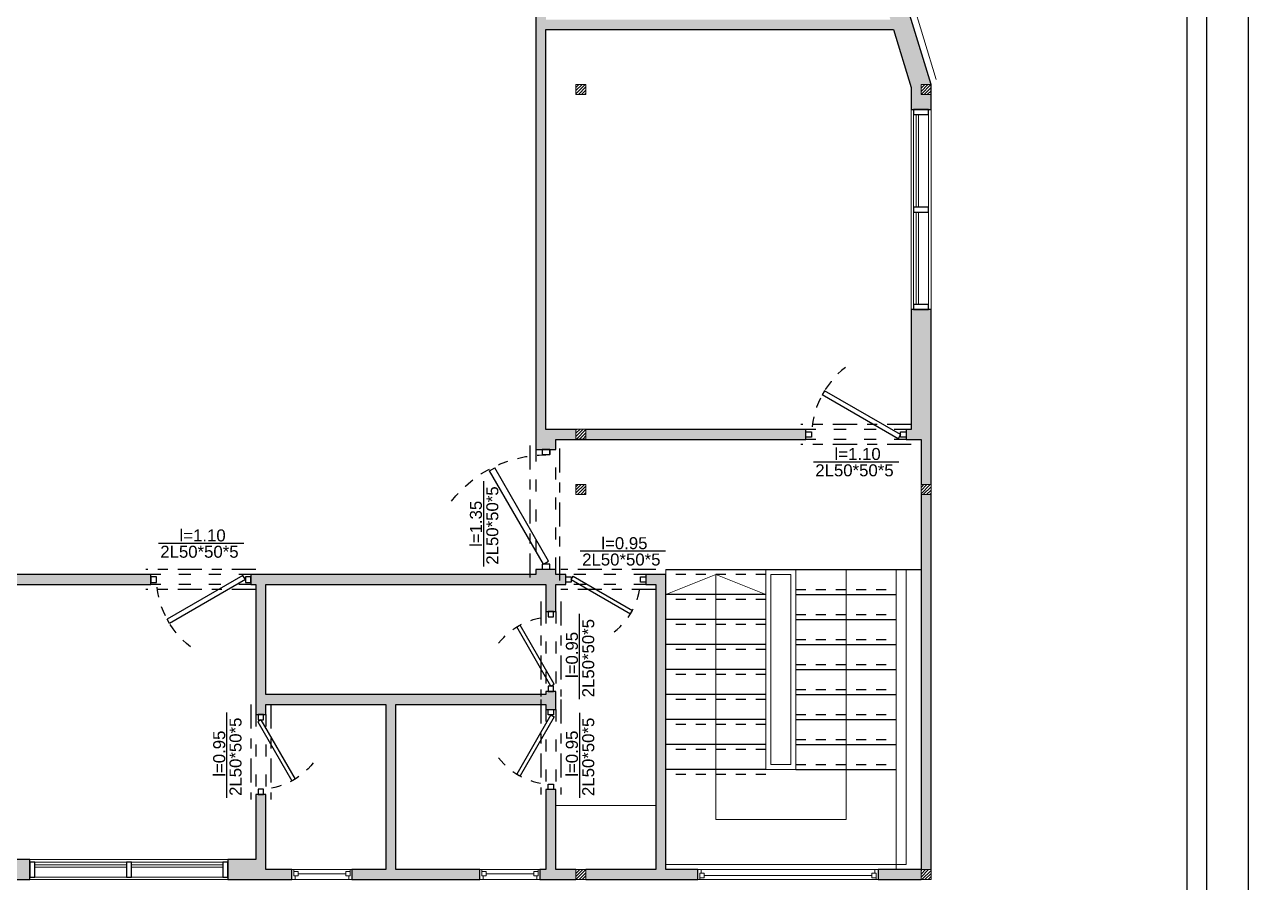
# Model space of a CAD drawing. Header units: millimetres. Extents: x 577 to 2337, y 236 to 943.
# Drawn here: x 2238.01 to 2250.25, y 496.45 to 505.02 of the extents above; entities that cross this region are included whole.
import ezdxf

# ---------------------------------------------------------------- set-up
doc = ezdxf.new("R2010")
doc.units = ezdxf.units.MM
doc.header["$LTSCALE"] = 0.01
for name, pattern in [('ACAD_ISO03W100', [30, 12, -18]), ('ACAD_ISO10W100', [18, 12, -3, 0, -3]), ('Overhead', [0.003969, 0.002381, -0.001587])]:
    doc.linetypes.add(name, pattern=pattern)
for name, color, linetype in [('00-Arm', 7, 'Continuous'), ('01-Plan', 1, 'Continuous'), ('04-Door', 4, 'Continuous'), ('08-Hatch', 5, 'Continuous'), ('12-Nal dargah', 3, 'Continuous')]:
    doc.layers.add(name, color=color, linetype=linetype)
for name, color, linetype, lineweight in [('A-AREA', 4, 'Continuous', 9), ('A-FLOR', 192, 'Continuous', 9), ('A-GLAZ', 5, 'Continuous', 9), ('A-GLAZ-CURT', 131, 'Continuous', 9), ('A-GLAZ-CWMG', 4, 'Continuous', 9), ('A-WALL', 1, 'Continuous', 9), ('S-COLS', 255, 'Continuous', 9), ('S-STRS', 31, 'Continuous', 9), ('S-STRS-ANNO', 31, 'Continuous', 9)]:
    doc.layers.add(name, color=color, linetype=linetype, lineweight=lineweight)
doc.styles.add('text', font='BBadr.ttf', dxfattribs={"height": 0.2})

# ---------------------------------------------------------------- blocks, each defined once
blk = doc.blocks.new('M_Concrete-Square-Column - 300 x 300mm-365404-Level 2')
h = blk.add_hatch()
h.set_pattern_fill('ANSI31', color=5, scale=0.007)
h.paths.add_polyline_path([(0.05, 0.05), (-0.05, 0.05), (-0.05, -0.05), (0.05, -0.05)])
at = {"layer": 'S-COLS', "color": 7}
for p, q in [((0.05, 0.05), (-0.05, 0.05)), ((-0.05, 0.05), (-0.05, -0.05)), ((0.05, -0.05), (0.05, 0.05)), ((-0.05, -0.05), (0.05, -0.05))]:
    blk.add_line(p, q, dxfattribs=at)
blk = doc.blocks.new('System Panel - Glazed-371209-Level 2')
at = {"layer": 'A-GLAZ-CURT', "lineweight": 18}
for p, q in [((0.4575, -0.0245), (-0.4575, -0.0245)), ((-0.4575, -0.0245), (-0.4575, -0.0495)), ((-0.4575, -0.0495), (0.4575, -0.0495)), ((0.4575, -0.0495), (0.4575, -0.0245))]:
    blk.add_line(p, q, dxfattribs=at)
blk = doc.blocks.new('Rectangular Mullion - 50 x 150mm-371207-Level 2')
at = {"layer": 'A-GLAZ-CWMG'}
for p, q in [((-9.263, -9.51), (-8.348, -9.51)), ((-9.263, -9.66), (-8.348, -9.66))]:
    blk.add_line(p, q, dxfattribs=at)
blk = doc.blocks.new('Rectangular Mullion - 50 x 150mm-371210-Level 2')
at = {"layer": 'A-GLAZ-CWMG', "lineweight": 25}
for p, q in [((-0.05, 0.075), (0, 0.075)), ((-0.05, -0.075), (-0.05, 0.075)), ((0, 0.075), (0, -0.075)), ((0, -0.075), (-0.05, -0.075))]:
    blk.add_line(p, q, dxfattribs=at)
blk = doc.blocks.new('Rectangular Mullion - 50 x 150mm-371211-Level 2')
at = {"layer": 'A-GLAZ-CWMG', "lineweight": 25}
for p, q in [((0, 0.075), (-0.05, 0.075)), ((-0.05, 0.075), (-0.05, -0.075)), ((0, -0.075), (0, 0.075)), ((-0.05, -0.075), (0, -0.075))]:
    blk.add_line(p, q, dxfattribs=at)
blk = doc.blocks.new('Rectangular Mullion - 50 x 150mm-371208-Level 2')
at = {"layer": 'A-GLAZ-CWMG', "lineweight": 25}
for p, q in [((-0.025, 0.075), (0.025, 0.075)), ((-0.025, -0.075), (-0.025, 0.075)), ((0.025, 0.075), (0.025, -0.075)), ((0.025, -0.075), (-0.025, -0.075))]:
    blk.add_line(p, q, dxfattribs=at)
blk = doc.blocks.new('System Panel - Glazed-371328-Level 2')
at = {"layer": 'A-GLAZ-CURT', "lineweight": 18}
for p, q in [((0.4625, -0.0245), (-0.4625, -0.0245)), ((-0.4625, -0.0245), (-0.4625, -0.0495)), ((-0.4625, -0.0495), (0.4625, -0.0495)), ((0.4625, -0.0495), (0.4625, -0.0245))]:
    blk.add_line(p, q, dxfattribs=at)
blk = doc.blocks.new('Rectangular Mullion - 50 x 150mm-371327-Level 2')
at = {"layer": 'A-GLAZ-CWMG'}
for p, q in [((-1.443, -2.96), (-1.443, -2.035)), ((-1.293, -2.96), (-1.293, -2.035))]:
    blk.add_line(p, q, dxfattribs=at)
blk = doc.blocks.new('M_Fixed - 60-386374-Level 2')
at = {"layer": 'A-GLAZ', "lineweight": 18}
for p, q in [((-0.3, 0.063), (-0.281, 0.063)), ((-0.281, 0.063), (-0.281, 0)), ((-0.281, 0.044), (-0.237, 0.044)), ((-0.237, 0.044), (-0.237, 0)), ((-0.237, 0.022), (0.237, 0.022)), ((0.237, 0.044), (0.237, 0)), ((0.281, 0.044), (0.237, 0.044)), ((0.281, 0.063), (0.281, 0)), ((0.299, 0.063), (0.281, 0.063)), ((-0.3, -0.037), (-0.268, -0.037)), ((-0.281, 0), (-0.237, 0)), ((-0.268, 0), (-0.268, -0.037)), ((0.237, 0), (0.281, 0)), ((0.268, 0), (0.268, -0.037)), ((0.3, -0.037), (0.268, -0.037))]:
    blk.add_line(p, q, dxfattribs=at)
blk = doc.blocks.new('M_Fixed - 180-386582-Level 2')
at = {"layer": 'A-GLAZ', "lineweight": 18}
for p, q in [((-0.9, 0.063), (-0.881, 0.063)), ((-0.881, 0.063), (-0.881, 0)), ((-0.881, 0.044), (-0.837, 0.044)), ((-0.837, 0.044), (-0.837, 0)), ((-0.837, 0.022), (0.837, 0.022)), ((0.837, 0.044), (0.837, 0)), ((0.881, 0.044), (0.837, 0.044)), ((0.881, 0.063), (0.881, 0)), ((0.899, 0.063), (0.881, 0.063)), ((-0.9, -0.037), (-0.868, -0.037)), ((-0.881, 0), (-0.837, 0)), ((-0.868, 0), (-0.868, -0.037)), ((0.837, 0), (0.881, 0)), ((0.868, 0), (0.868, -0.037)), ((0.9, -0.037), (0.868, -0.037))]:
    blk.add_line(p, q, dxfattribs=at)
blk = doc.blocks.new('door3')
at = {"layer": '04-Door'}
for p, q in [((842.665, 703.823), (842.635, 703.771)), ((843.597, 703.285), (842.665, 703.823)), ((843.567, 703.233), (842.635, 703.771)), ((842.451, 703.221), (842.451, 703.298)), ((842.451, 703.298), (842.506, 703.298)), ((842.506, 703.221), (842.451, 703.221)), ((842.457, 703.221), (842.501, 703.221)), ((842.506, 703.221), (842.506, 703.298)), ((843.597, 703.285), (843.567, 703.233)), ((843.597, 703.221), (843.597, 703.298)), ((843.597, 703.298), (843.651, 703.298)), ((843.651, 703.221), (843.597, 703.221)), ((843.651, 703.221), (843.651, 703.298))]:
    blk.add_line(p, q, dxfattribs=at)
at = {"layer": '04-Door', "linetype": 'ACAD_ISO03W100', "ltscale": 0.5}
blk.add_arc((843.701, 703.259), 1.196, 127.85, 180, dxfattribs=at)
blk = doc.blocks.new('F3')
at = {"layer": '04-Door'}
for p, q in [((847.557, 618.937), (847.539, 618.906)), ((848.094, 618.586), (847.539, 618.906)), ((848.112, 618.616), (847.557, 618.937)), ((847.412, 618.591), (847.412, 618.641)), ((847.412, 618.641), (847.462, 618.641)), ((847.462, 618.641), (847.462, 618.591)), ((848.112, 618.616), (848.094, 618.586)), ((848.112, 618.591), (848.112, 618.641)), ((848.112, 618.641), (848.162, 618.641)), ((848.162, 618.641), (848.162, 618.591)), ((847.462, 618.591), (847.412, 618.591)), ((848.162, 618.591), (848.112, 618.591))]:
    blk.add_line(p, q, dxfattribs=at)
at = {"layer": '04-Door', "linetype": 'ACAD_ISO03W100', "ltscale": 0.5}
blk.add_arc((848.103, 618.601), 0.641, 127.85, 180, dxfattribs=at)
blk = doc.blocks.new('F2')
at = {"layer": '04-Door'}
for p, q in [((850.541, 619.701), (850.519, 619.663)), ((851.202, 619.269), (850.519, 619.663)), ((851.224, 619.307), (850.541, 619.701)), ((850.374, 619.282), (850.374, 619.332)), ((850.374, 619.332), (850.424, 619.332)), ((850.424, 619.332), (850.424, 619.282)), ((851.224, 619.282), (851.224, 619.332)), ((851.224, 619.332), (851.274, 619.332)), ((851.274, 619.332), (851.274, 619.282)), ((850.424, 619.282), (850.374, 619.282)), ((851.224, 619.307), (851.202, 619.269)), ((851.274, 619.282), (851.224, 619.282))]:
    blk.add_line(p, q, dxfattribs=at)
at = {"layer": '04-Door', "linetype": 'ACAD_ISO03W100', "ltscale": 0.5}
blk.add_arc((851.213, 619.288), 0.789, 127.85, 180, dxfattribs=at)

msp = doc.modelspace()

# ---------------------------------------------------------------- hatches: boundary and pattern name
at = {"layer": '08-Hatch'}
h = msp.add_hatch(color=256, dxfattribs=at)
h.dxf.hatch_style = 1
h.paths.add_polyline_path([(2238.957, 509.754), (2237.779, 509.677), (2237.779, 509.674), (2237.829, 509.674), (2237.829, 509.574), (2237.729, 509.574), (2237.729, 508.224), (2237.929, 508.224), (2237.929, 509.486), (2238.97, 509.554)])
h.paths.add_polyline_path([(2243.329, 510.039), (2241.951, 509.949), (2241.964, 509.75), (2243.129, 509.826), (2243.129, 506.124), (2243.229, 506.124), (2243.229, 508.879), (2243.484, 508.879), (2243.484, 509.079), (2243.329, 509.079)])
h.paths.add_polyline_path([(2237.929, 505.724), (2237.729, 505.724), (2237.729, 504.824), (2236.479, 504.824), (2236.479, 504.624), (2237.279, 504.624), (2237.279, 501.624), (2236.479, 501.624), (2236.479, 501.524), (2237.379, 501.524), (2237.379, 504.624), (2237.929, 504.624)])
h.paths.add_polyline_path([(2240.279, 499.524), (2240.279, 499.424), (2240.329, 499.424), (2240.329, 498.124), (2240.429, 498.124), (2240.429, 498.224), (2241.629, 498.224), (2241.629, 496.574), (2241.289, 496.574), (2241.289, 496.474), (2242.569, 496.474), (2242.569, 496.574), (2241.729, 496.574), (2241.729, 498.224), (2243.229, 498.224), (2243.229, 498.174), (2243.329, 498.174), (2243.329, 498.355), (2243.229, 498.355), (2243.229, 498.324), (2240.429, 498.324), (2240.429, 499.424), (2243.229, 499.424), (2243.229, 499.155), (2243.329, 499.155), (2243.329, 499.424), (2243.429, 499.424), (2243.429, 499.524), (2243.329, 499.524), (2243.329, 499.574), (2243.129, 499.574), (2243.129, 499.524)])
h.paths.add_polyline_path([(2240.689, 496.574), (2240.429, 496.574), (2240.429, 497.324), (2240.329, 497.324), (2240.329, 496.674), (2240.049, 496.674), (2240.049, 496.474), (2240.689, 496.474)])
h.paths.add_polyline_path([(2237.234, 489.682), (2239.497, 489.682), (2239.497, 490.26), (2237.234, 490.26)], flags=9)
h.paths.add_polyline_path([(2235.31, 488.166), (2235.31, 489.242), (2235.099, 489.242), (2235.099, 488.166)], flags=9)
h.paths.add_polyline_path([(2234.733, 488.172), (2234.733, 489.9), (2234.412, 489.9), (2234.412, 488.172)], flags=9)
h.paths.add_polyline_path([(2235.122, 488.204), (2235.122, 489.696), (2234.912, 489.696), (2234.912, 488.204)], flags=9)
h.paths.add_polyline_path([(2236.908, 487.736), (2238.538, 487.736), (2238.538, 488.14), (2236.908, 488.14)], flags=9)
h.paths.add_polyline_path([(2239.185, 487.642), (2240.444, 487.642), (2240.444, 488.219), (2239.185, 488.219)], flags=9)
h.paths.add_polyline_path([(2237.882, 488.664), (2239.682, 488.664), (2239.682, 489.242), (2237.882, 489.242)], flags=9)
h.paths.add_polyline_path([(2237.046, 490.191), (2239.309, 490.191), (2239.309, 490.768), (2237.046, 490.768)], flags=9)
h.paths.add_polyline_path([(2235.431, 490.095), (2237.033, 490.095), (2237.033, 490.745), (2235.431, 490.745)], flags=9)
h.paths.add_polyline_path([(2230.868, 490.221), (2232.955, 490.221), (2232.955, 490.936), (2230.868, 490.936)], flags=9)
h.paths.add_polyline_path([(2231.207, 488.635), (2232.486, 488.635), (2232.486, 489.284), (2231.207, 489.284)], flags=9)
h.paths.add_polyline_path([(2231.083, 489.807), (2232.561, 489.807), (2232.561, 490.077), (2231.083, 490.077)], flags=9)
h.paths.add_polyline_path([(2230.705, 490.863), (2232.594, 490.863), (2232.594, 491.356), (2230.705, 491.356)], flags=9)
h.paths.add_polyline_path([(2231.359, 488.256), (2232.455, 488.256), (2232.455, 488.566), (2231.359, 488.566)], flags=9)
h.paths.add_polyline_path([(2231.379, 487.685), (2232.338, 487.685), (2232.338, 488.103), (2231.379, 488.103)], flags=9)
h.paths.add_polyline_path([(2232.545, 490.773), (2233.892, 490.773), (2233.892, 491.422), (2232.545, 491.422)], flags=9)
h.paths.add_polyline_path([(2233.056, 490.238), (2233.886, 490.238), (2233.886, 490.888), (2233.056, 490.888)], flags=9)
h.paths.add_polyline_path([(2232.334, 489.591), (2233.882, 489.591), (2233.882, 490.313), (2232.334, 490.313)], flags=9)
h.paths.add_polyline_path([(2232.849, 489.132), (2233.846, 489.132), (2233.846, 489.782), (2232.849, 489.782)], flags=9)
h.paths.add_polyline_path([(2232.521, 488.57), (2233.779, 488.57), (2233.779, 489.291), (2232.521, 489.291)], flags=9)
h.paths.add_polyline_path([(2232.521, 488.075), (2233.83, 488.075), (2233.83, 488.797), (2232.521, 488.797)], flags=9)
h.paths.add_polyline_path([(2232.323, 487.555), (2233.679, 487.555), (2233.679, 488.277), (2232.323, 488.277)], flags=9)
h.paths.add_polyline_path([(2231.858, 489.114), (2232.775, 489.114), (2232.775, 489.822), (2231.858, 489.822)], flags=9)
h.paths.add_polyline_path([(2239.109, 490.162), (2240.488, 490.162), (2240.488, 490.811), (2239.109, 490.811)], flags=9)
h.paths.add_polyline_path([(2237.643, 489.212), (2239.678, 489.212), (2239.678, 489.789), (2237.643, 489.789)], flags=9)
h.paths.add_polyline_path([(2237.858, 488.249), (2239.545, 488.249), (2239.545, 488.583), (2237.858, 488.583)], flags=9)
h.paths.add_polyline_path([(2239.616, 488.134), (2240.413, 488.134), (2240.413, 488.712), (2239.616, 488.712)], flags=9)
h.paths.add_polyline_path([(2239.59, 488.659), (2240.322, 488.659), (2240.322, 489.236), (2239.59, 489.236)], flags=9)
h.paths.add_polyline_path([(2239.611, 489.187), (2240.277, 489.187), (2240.277, 489.764), (2239.611, 489.764)], flags=9)
h.paths.add_polyline_path([(2239.362, 489.698), (2240.571, 489.698), (2240.571, 490.275), (2239.362, 490.275)], flags=9)
h.paths.add_polyline_path([(2242.13, 489.765), (2244.141, 489.765), (2244.141, 490.329), (2242.13, 490.329)], flags=9)
h.paths.add_polyline_path([(2241.905, 490.326), (2244.228, 490.326), (2244.228, 491.296), (2241.905, 491.296)], flags=9)
h.paths.add_polyline_path([(2243.026, 505.195), (2243.026, 506.038), (2242.778, 506.038), (2242.778, 505.195)], flags=9)
h.paths.add_polyline_path([(2242.863, 505.388), (2242.863, 505.91), (2242.616, 505.91), (2242.616, 505.388)], flags=9)
h.paths.add_polyline_path([(2235.549, 501.727), (2236.392, 501.727), (2236.392, 501.975), (2235.549, 501.975)], flags=9)
h.paths.add_polyline_path([(2235.743, 501.89), (2236.264, 501.89), (2236.264, 502.137), (2235.743, 502.137)], flags=9)
h.paths.add_polyline_path([(2236.299, 497.438), (2236.299, 498.281), (2236.052, 498.281), (2236.052, 497.438)], flags=9)
h.paths.add_polyline_path([(2236.137, 497.63), (2236.137, 498.151), (2235.89, 498.151), (2235.89, 497.63)], flags=9)
h.paths.add_polyline_path([(2245.899, 501.077), (2246.742, 501.077), (2246.742, 501.325), (2245.899, 501.325)], flags=9)
h.paths.add_polyline_path([(2246.093, 501.24), (2246.614, 501.24), (2246.614, 501.487), (2246.093, 501.487)], flags=9)
h.paths.add_polyline_path([(2243.567, 499.549), (2244.41, 499.549), (2244.41, 499.796), (2243.567, 499.796)], flags=9)
h.paths.add_polyline_path([(2243.759, 499.712), (2244.281, 499.712), (2244.281, 499.959), (2243.759, 499.959)], flags=9)
h.paths.add_polyline_path([(2239.349, 499.627), (2240.192, 499.627), (2240.192, 499.875), (2239.349, 499.875)], flags=9)
h.paths.add_polyline_path([(2239.543, 499.79), (2240.064, 499.79), (2240.064, 500.037), (2239.543, 500.037)], flags=9)
h.paths.add_polyline_path([(2240.249, 497.288), (2240.249, 498.131), (2240.002, 498.131), (2240.002, 497.288)], flags=9)
h.paths.add_polyline_path([(2240.087, 497.48), (2240.087, 498.001), (2239.84, 498.001), (2239.84, 497.48)], flags=9)
h.paths.add_polyline_path([(2243.777, 497.287), (2243.777, 498.13), (2243.53, 498.13), (2243.53, 497.287)], flags=9)
h.paths.add_polyline_path([(2243.614, 497.479), (2243.614, 498), (2243.367, 498), (2243.367, 497.479)], flags=9)
h.paths.add_polyline_path([(2243.776, 498.274), (2243.776, 499.117), (2243.529, 499.117), (2243.529, 498.274)], flags=9)
h.paths.add_polyline_path([(2243.614, 498.466), (2243.614, 498.987), (2243.366, 498.987), (2243.366, 498.466)], flags=9)
h.paths.add_polyline_path([(2242.818, 499.6), (2242.818, 500.443), (2242.57, 500.443), (2242.57, 499.6)], flags=9)
h.paths.add_polyline_path([(2242.654, 499.777), (2242.654, 500.298), (2242.406, 500.298), (2242.406, 499.777)], flags=9)
h.paths.add_polyline_path([(2231.918, 510.365), (2232.451, 510.365), (2232.451, 511.176), (2231.918, 511.176)], flags=9)
h.paths.add_polyline_path([(2231.92, 509.188), (2232.483, 509.188), (2232.483, 509.998), (2231.92, 509.998)], flags=9)
h.paths.add_polyline_path([(2231.921, 507.098), (2232.514, 507.098), (2232.514, 507.908), (2231.921, 507.908)], flags=9)
h.paths.add_polyline_path([(2231.936, 503.944), (2232.529, 503.944), (2232.529, 504.755), (2231.936, 504.755)], flags=9)
h.paths.add_polyline_path([(2231.923, 499.938), (2232.486, 499.938), (2232.486, 500.748), (2231.923, 500.748)], flags=9)
h.paths.add_polyline_path([(2246.811, 512.291), (2247.313, 512.291), (2247.313, 513.101), (2246.811, 513.101)], flags=9)
h.paths.add_polyline_path([(2245.101, 512.291), (2245.604, 512.291), (2245.604, 513.101), (2245.101, 513.101)], flags=9)
h.paths.add_polyline_path([(2243.36, 512.289), (2243.863, 512.289), (2243.863, 513.1), (2243.36, 513.1)], flags=9)
h.paths.add_polyline_path([(2237.567, 512.289), (2238.07, 512.289), (2238.07, 513.1), (2237.567, 513.1)], flags=9)
h.paths.add_polyline_path([(2231.909, 496.15), (2232.473, 496.15), (2232.473, 496.961), (2231.909, 496.961)], flags=9)
h.paths.add_polyline_path([(2234.024, 512.289), (2234.526, 512.289), (2234.526, 513.1), (2234.024, 513.1)], flags=9)
h = msp.add_hatch(color=256, dxfattribs=at)
h.dxf.hatch_style = 1
h.paths.add_polyline_path([(2245.671, 509.079), (2245.284, 509.079), (2245.284, 508.879), (2245.523, 508.879), (2246.028, 507.209), (2246.237, 507.209)])
h.paths.add_polyline_path([(2237.234, 489.682), (2239.497, 489.682), (2239.497, 490.26), (2237.234, 490.26)], flags=9)
h.paths.add_polyline_path([(2235.31, 488.166), (2235.31, 489.242), (2235.099, 489.242), (2235.099, 488.166)], flags=9)
h.paths.add_polyline_path([(2234.733, 488.172), (2234.733, 489.9), (2234.412, 489.9), (2234.412, 488.172)], flags=9)
h.paths.add_polyline_path([(2235.122, 488.204), (2235.122, 489.696), (2234.912, 489.696), (2234.912, 488.204)], flags=9)
h.paths.add_polyline_path([(2236.908, 487.736), (2238.538, 487.736), (2238.538, 488.14), (2236.908, 488.14)], flags=9)
h.paths.add_polyline_path([(2239.185, 487.642), (2240.444, 487.642), (2240.444, 488.219), (2239.185, 488.219)], flags=9)
h.paths.add_polyline_path([(2237.882, 488.664), (2239.682, 488.664), (2239.682, 489.242), (2237.882, 489.242)], flags=9)
h.paths.add_polyline_path([(2237.046, 490.191), (2239.309, 490.191), (2239.309, 490.768), (2237.046, 490.768)], flags=9)
h.paths.add_polyline_path([(2235.431, 490.095), (2237.033, 490.095), (2237.033, 490.745), (2235.431, 490.745)], flags=9)
h.paths.add_polyline_path([(2230.868, 490.221), (2232.955, 490.221), (2232.955, 490.936), (2230.868, 490.936)], flags=9)
h.paths.add_polyline_path([(2231.207, 488.635), (2232.486, 488.635), (2232.486, 489.284), (2231.207, 489.284)], flags=9)
h.paths.add_polyline_path([(2231.083, 489.807), (2232.561, 489.807), (2232.561, 490.077), (2231.083, 490.077)], flags=9)
h.paths.add_polyline_path([(2230.705, 490.863), (2232.594, 490.863), (2232.594, 491.356), (2230.705, 491.356)], flags=9)
h.paths.add_polyline_path([(2231.359, 488.256), (2232.455, 488.256), (2232.455, 488.566), (2231.359, 488.566)], flags=9)
h.paths.add_polyline_path([(2231.379, 487.685), (2232.338, 487.685), (2232.338, 488.103), (2231.379, 488.103)], flags=9)
h.paths.add_polyline_path([(2232.545, 490.773), (2233.892, 490.773), (2233.892, 491.422), (2232.545, 491.422)], flags=9)
h.paths.add_polyline_path([(2233.056, 490.238), (2233.886, 490.238), (2233.886, 490.888), (2233.056, 490.888)], flags=9)
h.paths.add_polyline_path([(2232.334, 489.591), (2233.882, 489.591), (2233.882, 490.313), (2232.334, 490.313)], flags=9)
h.paths.add_polyline_path([(2232.849, 489.132), (2233.846, 489.132), (2233.846, 489.782), (2232.849, 489.782)], flags=9)
h.paths.add_polyline_path([(2232.521, 488.57), (2233.779, 488.57), (2233.779, 489.291), (2232.521, 489.291)], flags=9)
h.paths.add_polyline_path([(2232.521, 488.075), (2233.83, 488.075), (2233.83, 488.797), (2232.521, 488.797)], flags=9)
h.paths.add_polyline_path([(2232.323, 487.555), (2233.679, 487.555), (2233.679, 488.277), (2232.323, 488.277)], flags=9)
h.paths.add_polyline_path([(2231.858, 489.114), (2232.775, 489.114), (2232.775, 489.822), (2231.858, 489.822)], flags=9)
h.paths.add_polyline_path([(2239.109, 490.162), (2240.488, 490.162), (2240.488, 490.811), (2239.109, 490.811)], flags=9)
h.paths.add_polyline_path([(2237.643, 489.212), (2239.678, 489.212), (2239.678, 489.789), (2237.643, 489.789)], flags=9)
h.paths.add_polyline_path([(2237.858, 488.249), (2239.545, 488.249), (2239.545, 488.583), (2237.858, 488.583)], flags=9)
h.paths.add_polyline_path([(2239.616, 488.134), (2240.413, 488.134), (2240.413, 488.712), (2239.616, 488.712)], flags=9)
h.paths.add_polyline_path([(2239.59, 488.659), (2240.322, 488.659), (2240.322, 489.236), (2239.59, 489.236)], flags=9)
h.paths.add_polyline_path([(2239.611, 489.187), (2240.277, 489.187), (2240.277, 489.764), (2239.611, 489.764)], flags=9)
h.paths.add_polyline_path([(2239.362, 489.698), (2240.571, 489.698), (2240.571, 490.275), (2239.362, 490.275)], flags=9)
h.paths.add_polyline_path([(2242.13, 489.765), (2244.141, 489.765), (2244.141, 490.329), (2242.13, 490.329)], flags=9)
h.paths.add_polyline_path([(2241.905, 490.326), (2244.228, 490.326), (2244.228, 491.296), (2241.905, 491.296)], flags=9)
h.paths.add_polyline_path([(2243.026, 505.195), (2243.026, 506.038), (2242.778, 506.038), (2242.778, 505.195)], flags=9)
h.paths.add_polyline_path([(2242.863, 505.388), (2242.863, 505.91), (2242.616, 505.91), (2242.616, 505.388)], flags=9)
h.paths.add_polyline_path([(2235.549, 501.727), (2236.392, 501.727), (2236.392, 501.975), (2235.549, 501.975)], flags=9)
h.paths.add_polyline_path([(2235.743, 501.89), (2236.264, 501.89), (2236.264, 502.137), (2235.743, 502.137)], flags=9)
h.paths.add_polyline_path([(2236.299, 497.438), (2236.299, 498.281), (2236.052, 498.281), (2236.052, 497.438)], flags=9)
h.paths.add_polyline_path([(2236.137, 497.63), (2236.137, 498.151), (2235.89, 498.151), (2235.89, 497.63)], flags=9)
h.paths.add_polyline_path([(2245.899, 501.077), (2246.742, 501.077), (2246.742, 501.325), (2245.899, 501.325)], flags=9)
h.paths.add_polyline_path([(2246.093, 501.24), (2246.614, 501.24), (2246.614, 501.487), (2246.093, 501.487)], flags=9)
h.paths.add_polyline_path([(2243.567, 499.549), (2244.41, 499.549), (2244.41, 499.796), (2243.567, 499.796)], flags=9)
h.paths.add_polyline_path([(2243.759, 499.712), (2244.281, 499.712), (2244.281, 499.959), (2243.759, 499.959)], flags=9)
h.paths.add_polyline_path([(2239.349, 499.627), (2240.192, 499.627), (2240.192, 499.875), (2239.349, 499.875)], flags=9)
h.paths.add_polyline_path([(2239.543, 499.79), (2240.064, 499.79), (2240.064, 500.037), (2239.543, 500.037)], flags=9)
h.paths.add_polyline_path([(2240.249, 497.288), (2240.249, 498.131), (2240.002, 498.131), (2240.002, 497.288)], flags=9)
h.paths.add_polyline_path([(2240.087, 497.48), (2240.087, 498.001), (2239.84, 498.001), (2239.84, 497.48)], flags=9)
h.paths.add_polyline_path([(2243.777, 497.287), (2243.777, 498.13), (2243.53, 498.13), (2243.53, 497.287)], flags=9)
h.paths.add_polyline_path([(2243.614, 497.479), (2243.614, 498), (2243.367, 498), (2243.367, 497.479)], flags=9)
h.paths.add_polyline_path([(2243.776, 498.274), (2243.776, 499.117), (2243.529, 499.117), (2243.529, 498.274)], flags=9)
h.paths.add_polyline_path([(2243.614, 498.466), (2243.614, 498.987), (2243.366, 498.987), (2243.366, 498.466)], flags=9)
h.paths.add_polyline_path([(2242.818, 499.6), (2242.818, 500.443), (2242.57, 500.443), (2242.57, 499.6)], flags=9)
h.paths.add_polyline_path([(2242.654, 499.777), (2242.654, 500.298), (2242.406, 500.298), (2242.406, 499.777)], flags=9)
h.paths.add_polyline_path([(2231.936, 503.944), (2232.529, 503.944), (2232.529, 504.755), (2231.936, 504.755)], flags=9)
h.paths.add_polyline_path([(2231.923, 499.938), (2232.486, 499.938), (2232.486, 500.748), (2231.923, 500.748)], flags=9)
h.paths.add_polyline_path([(2231.909, 496.15), (2232.473, 496.15), (2232.473, 496.961), (2231.909, 496.961)], flags=9)
h = msp.add_hatch(color=256, dxfattribs=at)
h.dxf.hatch_style = 1
h.paths.add_polyline_path([(2246.237, 507.209), (2246.028, 507.209), (2246.673, 505.074), (2243.229, 505.074), (2243.229, 505.124), (2243.129, 505.124), (2243.129, 503.639), (2243.229, 503.639), (2243.229, 504.974), (2246.703, 504.974), (2246.879, 504.395), (2246.879, 504.174), (2247.079, 504.174), (2247.079, 504.324), (2246.979, 504.324), (2246.979, 504.424), (2247.079, 504.424)])
h.paths.add_polyline_path([(2247.079, 502.174), (2246.879, 502.174), (2246.879, 500.974), (2246.829, 500.974), (2246.829, 500.874), (2246.979, 500.874), (2246.979, 500.424), (2247.079, 500.424)])
h.paths.add_polyline_path([(2245.829, 500.974), (2243.629, 500.974), (2243.629, 500.874), (2245.829, 500.874)])
h.paths.add_polyline_path([(2243.529, 500.974), (2243.229, 500.974), (2243.229, 503.639), (2243.129, 503.639), (2243.129, 500.774), (2243.329, 500.774), (2243.329, 500.874), (2243.529, 500.874)])
h.paths.add_polyline_path([(2247.079, 500.324), (2246.979, 500.324), (2246.979, 498.684), (2247.079, 498.684)])
h.paths.add_polyline_path([(2236.479, 499.424), (2239.279, 499.424), (2239.279, 499.524), (2236.379, 499.524), (2236.379, 499.124), (2234.429, 499.124), (2234.429, 500.374), (2234.329, 500.374), (2234.329, 500.324), (2234.229, 500.324), (2234.229, 498.684), (2234.429, 498.684), (2234.429, 499.024), (2236.379, 499.024), (2236.379, 498.684), (2236.479, 498.684)])
h.paths.add_polyline_path([(2234.429, 503.639), (2234.229, 503.639), (2234.229, 500.424), (2234.329, 500.424), (2234.329, 500.374), (2234.429, 500.374), (2234.429, 501.524), (2235.479, 501.524), (2235.479, 501.624), (2234.429, 501.624)])
h.paths.add_polyline_path([(2235.179, 504.824), (2234.229, 504.824), (2234.229, 504.424), (2234.329, 504.424), (2234.329, 504.374), (2234.429, 504.374), (2234.429, 504.624), (2235.179, 504.624)])
h.paths.add_polyline_path([(2234.429, 504.374), (2234.329, 504.374), (2234.329, 504.324), (2234.229, 504.324), (2234.229, 503.639), (2234.429, 503.639)])
h.paths.add_polyline_path([(2237.234, 489.682), (2239.497, 489.682), (2239.497, 490.26), (2237.234, 490.26)], flags=9)
h.paths.add_polyline_path([(2235.31, 488.166), (2235.31, 489.242), (2235.099, 489.242), (2235.099, 488.166)], flags=9)
h.paths.add_polyline_path([(2234.733, 488.172), (2234.733, 489.9), (2234.412, 489.9), (2234.412, 488.172)], flags=9)
h.paths.add_polyline_path([(2235.122, 488.204), (2235.122, 489.696), (2234.912, 489.696), (2234.912, 488.204)], flags=9)
h.paths.add_polyline_path([(2236.908, 487.736), (2238.538, 487.736), (2238.538, 488.14), (2236.908, 488.14)], flags=9)
h.paths.add_polyline_path([(2239.185, 487.642), (2240.444, 487.642), (2240.444, 488.219), (2239.185, 488.219)], flags=9)
h.paths.add_polyline_path([(2237.882, 488.664), (2239.682, 488.664), (2239.682, 489.242), (2237.882, 489.242)], flags=9)
h.paths.add_polyline_path([(2237.046, 490.191), (2239.309, 490.191), (2239.309, 490.768), (2237.046, 490.768)], flags=9)
h.paths.add_polyline_path([(2235.431, 490.095), (2237.033, 490.095), (2237.033, 490.745), (2235.431, 490.745)], flags=9)
h.paths.add_polyline_path([(2230.868, 490.221), (2232.955, 490.221), (2232.955, 490.936), (2230.868, 490.936)], flags=9)
h.paths.add_polyline_path([(2231.207, 488.635), (2232.486, 488.635), (2232.486, 489.284), (2231.207, 489.284)], flags=9)
h.paths.add_polyline_path([(2231.083, 489.807), (2232.561, 489.807), (2232.561, 490.077), (2231.083, 490.077)], flags=9)
h.paths.add_polyline_path([(2230.705, 490.863), (2232.594, 490.863), (2232.594, 491.356), (2230.705, 491.356)], flags=9)
h.paths.add_polyline_path([(2231.359, 488.256), (2232.455, 488.256), (2232.455, 488.566), (2231.359, 488.566)], flags=9)
h.paths.add_polyline_path([(2231.379, 487.685), (2232.338, 487.685), (2232.338, 488.103), (2231.379, 488.103)], flags=9)
h.paths.add_polyline_path([(2232.545, 490.773), (2233.892, 490.773), (2233.892, 491.422), (2232.545, 491.422)], flags=9)
h.paths.add_polyline_path([(2233.056, 490.238), (2233.886, 490.238), (2233.886, 490.888), (2233.056, 490.888)], flags=9)
h.paths.add_polyline_path([(2232.334, 489.591), (2233.882, 489.591), (2233.882, 490.313), (2232.334, 490.313)], flags=9)
h.paths.add_polyline_path([(2232.849, 489.132), (2233.846, 489.132), (2233.846, 489.782), (2232.849, 489.782)], flags=9)
h.paths.add_polyline_path([(2232.521, 488.57), (2233.779, 488.57), (2233.779, 489.291), (2232.521, 489.291)], flags=9)
h.paths.add_polyline_path([(2232.521, 488.075), (2233.83, 488.075), (2233.83, 488.797), (2232.521, 488.797)], flags=9)
h.paths.add_polyline_path([(2232.323, 487.555), (2233.679, 487.555), (2233.679, 488.277), (2232.323, 488.277)], flags=9)
h.paths.add_polyline_path([(2231.858, 489.114), (2232.775, 489.114), (2232.775, 489.822), (2231.858, 489.822)], flags=9)
h.paths.add_polyline_path([(2239.109, 490.162), (2240.488, 490.162), (2240.488, 490.811), (2239.109, 490.811)], flags=9)
h.paths.add_polyline_path([(2237.643, 489.212), (2239.678, 489.212), (2239.678, 489.789), (2237.643, 489.789)], flags=9)
h.paths.add_polyline_path([(2237.858, 488.249), (2239.545, 488.249), (2239.545, 488.583), (2237.858, 488.583)], flags=9)
h.paths.add_polyline_path([(2239.616, 488.134), (2240.413, 488.134), (2240.413, 488.712), (2239.616, 488.712)], flags=9)
h.paths.add_polyline_path([(2239.59, 488.659), (2240.322, 488.659), (2240.322, 489.236), (2239.59, 489.236)], flags=9)
h.paths.add_polyline_path([(2239.611, 489.187), (2240.277, 489.187), (2240.277, 489.764), (2239.611, 489.764)], flags=9)
h.paths.add_polyline_path([(2239.362, 489.698), (2240.571, 489.698), (2240.571, 490.275), (2239.362, 490.275)], flags=9)
h.paths.add_polyline_path([(2242.13, 489.765), (2244.141, 489.765), (2244.141, 490.329), (2242.13, 490.329)], flags=9)
h.paths.add_polyline_path([(2241.905, 490.326), (2244.228, 490.326), (2244.228, 491.296), (2241.905, 491.296)], flags=9)
h.paths.add_polyline_path([(2236.299, 497.438), (2236.299, 498.281), (2236.052, 498.281), (2236.052, 497.438)], flags=9)
h.paths.add_polyline_path([(2236.137, 497.63), (2236.137, 498.151), (2235.89, 498.151), (2235.89, 497.63)], flags=9)
h.paths.add_polyline_path([(2240.249, 497.288), (2240.249, 498.131), (2240.002, 498.131), (2240.002, 497.288)], flags=9)
h.paths.add_polyline_path([(2240.087, 497.48), (2240.087, 498.001), (2239.84, 498.001), (2239.84, 497.48)], flags=9)
h.paths.add_polyline_path([(2243.777, 497.287), (2243.777, 498.13), (2243.53, 498.13), (2243.53, 497.287)], flags=9)
h.paths.add_polyline_path([(2243.614, 497.479), (2243.614, 498), (2243.367, 498), (2243.367, 497.479)], flags=9)
h.paths.add_polyline_path([(2243.776, 498.274), (2243.776, 499.117), (2243.529, 499.117), (2243.529, 498.274)], flags=9)
h.paths.add_polyline_path([(2243.614, 498.466), (2243.614, 498.987), (2243.366, 498.987), (2243.366, 498.466)], flags=9)
h.paths.add_polyline_path([(2231.909, 496.15), (2232.473, 496.15), (2232.473, 496.961), (2231.909, 496.961)], flags=9)
h = msp.add_hatch(color=256, dxfattribs=at)
h.dxf.hatch_style = 1
h.paths.add_polyline_path([(2244.429, 498.684), (2244.329, 498.684), (2244.329, 496.574), (2243.629, 496.574), (2243.629, 496.474), (2244.749, 496.474), (2244.749, 496.574), (2244.429, 496.574)])
h.paths.add_polyline_path([(2244.429, 499.524), (2244.229, 499.524), (2244.229, 499.424), (2244.329, 499.424), (2244.329, 498.684), (2244.429, 498.684)])
h.paths.add_polyline_path([(2247.079, 498.684), (2246.979, 498.684), (2246.979, 496.574), (2247.079, 496.574)])
h.paths.add_polyline_path([(2246.979, 496.574), (2246.549, 496.574), (2246.549, 496.474), (2246.979, 496.474)])
h.paths.add_polyline_path([(2243.529, 496.574), (2243.329, 496.574), (2243.329, 497.374), (2243.229, 497.374), (2243.229, 496.574), (2243.169, 496.574), (2243.169, 496.474), (2243.529, 496.474)])
h.paths.add_polyline_path([(2237.729, 496.574), (2237.829, 496.574), (2237.829, 496.474), (2238.069, 496.474), (2238.069, 496.674), (2236.479, 496.674), (2236.479, 497.474), (2236.379, 497.474), (2236.379, 496.674), (2234.429, 496.674), (2234.429, 498.684), (2234.229, 498.684), (2234.229, 496.574), (2234.329, 496.574), (2234.329, 496.474), (2237.729, 496.474)])
h.paths.add_polyline_path([(2236.479, 498.684), (2236.379, 498.684), (2236.379, 498.274), (2236.479, 498.274)], flags=17)

# ---------------------------------------------------------------- linework, layer by layer
at = {"layer": '00-Arm'}
for points in [[(2229.604, 516.082), (2229.604, 486.582), (2250.254, 486.582), (2250.254, 516.082)], [(2230.219, 515.099), (2230.219, 487.566), (2249.639, 487.566), (2249.639, 515.099)]]:
    msp.add_lwpolyline(points, close=True, dxfattribs=at)
at = {"layer": '00-Arm', "color": 4}
msp.add_lwpolyline([(2230.022, 515.296), (2230.022, 487.369), (2249.836, 487.369), (2249.836, 515.296)], close=True, dxfattribs=at)
at = {"layer": '01-Plan', "color": 4, "linetype": 'ACAD_ISO03W100'}
for p, q in [((2246.829, 500.974), (2245.829, 500.974)), ((2246.829, 500.874), (2245.829, 500.874)), ((2243.129, 500.774), (2243.129, 499.574)), ((2243.329, 499.574), (2243.329, 500.774)), ((2240.279, 499.524), (2239.279, 499.524)), ((2244.229, 499.524), (2243.429, 499.524)), ((2240.279, 499.424), (2239.279, 499.424)), ((2244.229, 499.424), (2243.429, 499.424)), ((2243.229, 499.155), (2243.229, 498.355)), ((2243.329, 499.155), (2243.329, 498.355)), ((2243.229, 498.174), (2243.229, 497.374)), ((2243.329, 498.174), (2243.329, 497.374)), ((2240.329, 498.124), (2240.329, 497.324)), ((2240.429, 498.124), (2240.429, 497.324))]:
    msp.add_line(p, q, dxfattribs=at)
at = {"layer": '01-Plan', "color": 4}
for p, q in [((2244.429, 499.574), (2246.979, 499.574)), ((2245.429, 499.324), (2244.429, 499.324)), ((2245.729, 499.324), (2246.729, 499.324)), ((2245.729, 499.324), (2246.729, 499.324)), ((2245.429, 499.074), (2244.429, 499.074)), ((2245.429, 499.074), (2244.429, 499.074)), ((2245.729, 499.074), (2246.729, 499.074)), ((2245.729, 499.074), (2246.729, 499.074)), ((2245.429, 498.824), (2244.429, 498.824)), ((2245.429, 498.824), (2244.429, 498.824)), ((2245.729, 498.824), (2246.729, 498.824)), ((2245.729, 498.824), (2246.729, 498.824)), ((2245.429, 498.574), (2244.429, 498.574)), ((2245.429, 498.574), (2244.429, 498.574)), ((2245.729, 498.574), (2246.729, 498.574)), ((2245.729, 498.574), (2246.729, 498.574)), ((2245.429, 498.324), (2244.429, 498.324)), ((2245.429, 498.324), (2244.429, 498.324)), ((2245.729, 498.324), (2246.729, 498.324)), ((2245.729, 498.324), (2246.729, 498.324)), ((2245.429, 498.074), (2244.429, 498.074)), ((2245.429, 498.074), (2244.429, 498.074)), ((2245.729, 498.074), (2246.729, 498.074)), ((2245.729, 498.074), (2246.729, 498.074)), ((2245.429, 497.824), (2244.429, 497.824)), ((2245.429, 497.824), (2244.429, 497.824)), ((2245.729, 497.824), (2246.729, 497.824)), ((2245.729, 497.824), (2246.729, 497.824)), ((2245.429, 497.574), (2244.429, 497.574)), ((2245.429, 497.574), (2244.429, 497.574)), ((2245.729, 497.574), (2246.729, 497.574)), ((2245.729, 497.574), (2246.729, 497.574))]:
    msp.add_line(p, q, dxfattribs=at)
at = {"layer": '01-Plan', "color": 5, "linetype": 'ACAD_ISO03W100', "ltscale": 0.5}
for p, q in [((2245.429, 499.524), (2244.429, 499.524)), ((2245.429, 499.274), (2244.429, 499.274)), ((2245.729, 499.374), (2246.729, 499.374)), ((2245.429, 499.024), (2244.429, 499.024)), ((2245.729, 499.124), (2246.729, 499.124)), ((2245.429, 498.774), (2244.429, 498.774)), ((2245.729, 498.874), (2246.729, 498.874)), ((2245.729, 498.624), (2246.729, 498.624)), ((2245.429, 498.524), (2244.429, 498.524)), ((2245.729, 498.374), (2246.729, 498.374)), ((2245.429, 498.274), (2244.429, 498.274)), ((2245.729, 498.124), (2246.729, 498.124)), ((2245.429, 498.024), (2244.429, 498.024)), ((2245.729, 497.874), (2246.729, 497.874)), ((2245.429, 497.774), (2244.429, 497.774)), ((2245.729, 497.624), (2246.729, 497.624)), ((2245.429, 497.524), (2244.429, 497.524))]:
    msp.add_line(p, q, dxfattribs=at)
at = {"layer": '12-Nal dargah', "linetype": 'ACAD_ISO10W100', "ltscale": 2}
for p, q in [((2246.879, 501.024), (2245.779, 501.024)), ((2243.069, 500.816), (2243.069, 499.466)), ((2243.369, 499.466), (2243.369, 500.816)), ((2246.879, 500.824), (2245.779, 500.824)), ((2240.329, 499.574), (2239.229, 499.574)), ((2244.329, 499.574), (2243.379, 499.574)), ((2240.329, 499.374), (2239.229, 499.374)), ((2244.329, 499.374), (2243.379, 499.374)), ((2243.179, 499.255), (2243.179, 498.305)), ((2243.379, 499.255), (2243.379, 498.305)), ((2240.279, 498.224), (2240.279, 497.274)), ((2240.479, 498.224), (2240.479, 497.274)), ((2243.179, 498.274), (2243.179, 497.324)), ((2243.379, 498.274), (2243.379, 497.324))]:
    msp.add_line(p, q, dxfattribs=at)
at = {"layer": '12-Nal dargah', "lineweight": 25}
for p, q in [((2245.903, 500.653), (2246.756, 500.653)), ((2242.607, 499.604), (2242.607, 500.457)), ((2239.353, 499.839), (2240.206, 499.839)), ((2243.571, 499.76), (2244.424, 499.76)), ((2243.565, 498.278), (2243.565, 499.13)), ((2240.038, 497.292), (2240.038, 498.144)), ((2243.566, 497.291), (2243.566, 498.143))]:
    msp.add_line(p, q, dxfattribs=at)
at = {"layer": 'A-AREA'}
msp.add_line((2243.329, 497.214), (2244.329, 497.214), dxfattribs=at)
at = {"layer": 'A-FLOR'}
for p, q in [((2247.129, 504.474), (2245.384, 510.245)), ((2244.429, 499.524), (2244.429, 499.574)), ((2246.829, 496.624), (2244.429, 496.624))]:
    msp.add_line(p, q, dxfattribs=at)
at = {"layer": 'A-FLOR', "color": 5}
msp.add_line((2246.829, 499.574), (2246.829, 496.624), dxfattribs=at)
at = {"layer": 'A-WALL', "lineweight": 25}
for p, q in [((2247.079, 504.424), (2245.671, 509.079)), ((2243.129, 505.124), (2243.129, 500.774)), ((2243.229, 504.974), (2246.703, 504.974)), ((2243.229, 500.974), (2243.229, 504.974)), ((2246.703, 504.974), (2246.879, 504.395)), ((2247.079, 504.174), (2247.079, 504.424)), ((2246.879, 504.395), (2246.879, 504.174)), ((2246.879, 504.174), (2247.079, 504.174)), ((2246.879, 502.174), (2246.879, 500.974)), ((2247.079, 502.174), (2246.879, 502.174)), ((2247.079, 500.424), (2247.079, 502.174)), ((2243.529, 500.974), (2243.229, 500.974)), ((2243.329, 500.874), (2245.829, 500.874)), ((2243.329, 500.774), (2243.329, 500.874)), ((2245.829, 500.974), (2243.629, 500.974)), ((2245.829, 500.874), (2245.829, 500.974)), ((2246.879, 500.974), (2246.829, 500.974)), ((2246.829, 500.974), (2246.829, 500.874)), ((2246.829, 500.874), (2246.979, 500.874)), ((2246.979, 500.874), (2246.979, 500.424)), ((2243.129, 500.774), (2243.329, 500.774)), ((2246.979, 500.324), (2246.979, 496.574)), ((2247.079, 496.574), (2247.079, 500.324)), ((2239.279, 499.524), (2236.379, 499.524)), ((2239.279, 499.424), (2239.279, 499.524)), ((2243.129, 499.524), (2240.279, 499.524)), ((2240.279, 499.524), (2240.279, 499.424)), ((2243.129, 499.574), (2243.129, 499.524)), ((2243.329, 499.574), (2243.129, 499.574)), ((2243.329, 499.524), (2243.329, 499.574)), ((2243.429, 499.524), (2243.329, 499.524)), ((2243.429, 499.424), (2243.429, 499.524)), ((2244.429, 499.524), (2244.229, 499.524)), ((2244.229, 499.524), (2244.229, 499.424)), ((2244.429, 496.574), (2244.429, 499.524)), ((2236.479, 499.424), (2239.279, 499.424)), ((2240.279, 499.424), (2240.329, 499.424)), ((2240.329, 499.424), (2240.329, 498.124)), ((2240.429, 499.424), (2243.229, 499.424)), ((2240.429, 498.324), (2240.429, 499.424)), ((2243.229, 499.424), (2243.229, 499.155)), ((2243.329, 499.424), (2243.429, 499.424)), ((2243.329, 499.155), (2243.329, 499.424)), ((2244.229, 499.424), (2244.329, 499.424)), ((2244.329, 499.424), (2244.329, 496.574)), ((2243.229, 499.155), (2243.329, 499.155)), ((2243.229, 498.324), (2240.429, 498.324)), ((2243.229, 498.355), (2243.229, 498.324)), ((2243.329, 498.355), (2243.229, 498.355)), ((2243.329, 498.174), (2243.329, 498.355)), ((2240.429, 498.124), (2240.429, 498.224)), ((2240.429, 498.224), (2241.629, 498.224)), ((2241.629, 498.224), (2241.629, 496.574)), ((2241.729, 498.224), (2243.229, 498.224)), ((2241.729, 496.574), (2241.729, 498.224)), ((2243.229, 498.224), (2243.229, 498.174)), ((2243.229, 498.174), (2243.329, 498.174)), ((2240.329, 498.124), (2240.429, 498.124)), ((2240.329, 497.324), (2240.329, 496.674)), ((2240.429, 497.324), (2240.329, 497.324)), ((2240.429, 496.574), (2240.429, 497.324)), ((2243.229, 497.374), (2243.229, 496.574)), ((2243.329, 497.374), (2243.229, 497.374)), ((2243.329, 496.574), (2243.329, 497.374)), ((2238.069, 496.674), (2236.479, 496.674)), ((2238.069, 496.474), (2238.069, 496.674)), ((2240.329, 496.674), (2240.049, 496.674)), ((2240.049, 496.674), (2240.049, 496.474)), ((2240.689, 496.574), (2240.429, 496.574)), ((2240.689, 496.474), (2240.689, 496.574)), ((2241.629, 496.574), (2241.289, 496.574)), ((2241.289, 496.574), (2241.289, 496.474)), ((2242.569, 496.574), (2241.729, 496.574)), ((2242.569, 496.474), (2242.569, 496.574)), ((2243.229, 496.574), (2243.169, 496.574)), ((2243.169, 496.574), (2243.169, 496.474)), ((2243.529, 496.574), (2243.329, 496.574)), ((2244.329, 496.574), (2243.629, 496.574)), ((2244.749, 496.574), (2244.429, 496.574)), ((2244.749, 496.474), (2244.749, 496.574)), ((2246.979, 496.574), (2246.549, 496.574)), ((2246.549, 496.574), (2246.549, 496.474)), ((2237.829, 496.474), (2238.069, 496.474)), ((2240.049, 496.474), (2240.689, 496.474)), ((2241.289, 496.474), (2242.569, 496.474)), ((2243.169, 496.474), (2243.529, 496.474)), ((2243.629, 496.474), (2244.749, 496.474)), ((2246.549, 496.474), (2246.979, 496.474))]:
    msp.add_line(p, q, dxfattribs=at)
at = {"layer": 'A-WALL'}
for p, q in [((2246.879, 502.174), (2246.879, 504.174)), ((2247.079, 504.174), (2247.079, 502.174))]:
    msp.add_line(p, q, dxfattribs=at)
at = {"layer": 'A-WALL', "color": 4}
for p, q in [((2238.069, 496.674), (2240.049, 496.674)), ((2240.689, 496.574), (2241.289, 496.574)), ((2242.569, 496.574), (2243.169, 496.574)), ((2244.749, 496.574), (2246.549, 496.574)), ((2240.049, 496.474), (2238.069, 496.474)), ((2241.289, 496.474), (2240.689, 496.474)), ((2243.169, 496.474), (2242.569, 496.474)), ((2246.549, 496.474), (2244.749, 496.474))]:
    msp.add_line(p, q, dxfattribs=at)
at = {"layer": 'S-STRS'}
for p, q in [((2244.429, 499.574), (2244.429, 499.524)), ((2246.729, 499.324), (2246.729, 499.574)), ((2246.729, 499.074), (2246.729, 499.324)), ((2246.729, 498.824), (2246.729, 499.074)), ((2246.729, 498.574), (2246.729, 498.824)), ((2246.729, 498.324), (2246.729, 498.574)), ((2246.729, 498.074), (2246.729, 498.324)), ((2246.729, 497.824), (2246.729, 498.074)), ((2246.729, 497.574), (2246.729, 497.824)), ((2246.729, 496.574), (2246.729, 497.574))]:
    msp.add_line(p, q, dxfattribs=at)
at = {"layer": 'S-STRS', "color": 4}
for p, q in [((2245.429, 499.574), (2245.429, 499.324)), ((2245.729, 499.324), (2245.729, 499.574)), ((2245.429, 499.324), (2245.429, 499.074)), ((2245.729, 499.074), (2245.729, 499.324)), ((2245.429, 499.074), (2245.429, 498.824)), ((2245.729, 498.824), (2245.729, 499.074)), ((2245.429, 498.824), (2245.429, 498.574)), ((2245.729, 498.574), (2245.729, 498.824)), ((2245.429, 498.574), (2245.429, 498.324)), ((2245.729, 498.324), (2245.729, 498.574)), ((2245.429, 498.324), (2245.429, 498.074)), ((2245.729, 498.074), (2245.729, 498.324)), ((2245.429, 498.074), (2245.429, 497.824)), ((2245.729, 497.824), (2245.729, 498.074)), ((2245.429, 497.824), (2245.429, 497.574)), ((2245.729, 497.574), (2245.729, 497.824)), ((2245.729, 497.574), (2245.429, 497.574))]:
    msp.add_line(p, q, dxfattribs=at)
at = {"layer": 'S-STRS', "linetype": 'Overhead'}
msp.add_line((2245.429, 499.324), (2244.429, 499.324), dxfattribs=at)
at = {"layer": 'S-STRS-ANNO', "color": 5}
for p, q in [((2244.929, 499.524), (2244.429, 499.324)), ((2244.929, 499.524), (2244.929, 497.574)), ((2244.929, 499.524), (2245.429, 499.324)), ((2245.479, 499.524), (2245.479, 497.624)), ((2245.479, 499.524), (2245.679, 499.524)), ((2245.679, 497.624), (2245.679, 499.524)), ((2246.229, 499.324), (2246.229, 499.574)), ((2246.229, 499.074), (2246.229, 499.324)), ((2246.229, 498.824), (2246.229, 499.074)), ((2246.229, 498.574), (2246.229, 498.824)), ((2246.229, 498.324), (2246.229, 498.574)), ((2246.229, 498.074), (2246.229, 498.324)), ((2246.229, 497.824), (2246.229, 498.074)), ((2246.229, 497.574), (2246.229, 497.824)), ((2244.929, 497.574), (2244.929, 497.074)), ((2245.679, 497.624), (2245.479, 497.624)), ((2246.229, 497.074), (2246.229, 497.574)), ((2244.929, 497.074), (2246.229, 497.074))]:
    msp.add_line(p, q, dxfattribs=at)

# ---------------------------------------------------------------- block references
at = {"layer": '04-Door', "xscale": 1.111111111111139, "yscale": 1.111111111111139, "zscale": 1.111111111111139}
msp.add_blockref('F2', (1300.969, -187.194), dxfattribs=at)
at = {"layer": '04-Door', "xscale": -1, "rotation": 89.99999999996747}
msp.add_blockref('door3', (2946.488, 1343.226), dxfattribs=at)
at = {"layer": '04-Door'}
for name, p, xscale, yscale, zscale, rotation in [('F2', (1294.419, 1187.593), -1.111111111111139, 1.111111111111139, 1.111111111111139, 180), ('F3', (3148.135, 1159.332), 1.066666666666667, 1.066666666666667, 1.066666666666667, 180), ('F3', (2903.136, 1403.061), -1.066666666666667, 1.066666666666667, 1.066666666666667, 90), ('F3', (2903.136, -406.531), 1.066666666666667, 1.066666666666667, 1.066666666666667, 90.00000000000001), ('F3', (1580.521, -406.581), -1.066666666666667, 1.066666666666667, 1.066666666666667, 270)]:
    msp.add_blockref(name, p, dxfattribs=dict(at, xscale=xscale, yscale=yscale, zscale=zscale, rotation=rotation))
at = {"layer": 'A-GLAZ'}
for p in [(2240.989, 496.511), (2242.869, 496.511)]:
    msp.add_blockref('M_Fixed - 60-386374-Level 2', p, dxfattribs=at)
at = {"layer": 'A-GLAZ', "rotation": 180}
msp.add_blockref('M_Fixed - 180-386582-Level 2', (2245.649, 496.537), dxfattribs=at)
at = {"layer": 'A-GLAZ-CURT'}
for name, p, rotation in [('System Panel - Glazed-371328-Level 2', (2246.979, 503.662), 269.9999999999998), ('System Panel - Glazed-371328-Level 2', (2246.979, 502.687), 269.9999999999998), ('System Panel - Glazed-371209-Level 2', (2238.576, 496.574), 180), ('System Panel - Glazed-371209-Level 2', (2239.541, 496.574), 180)]:
    msp.add_blockref(name, p, dxfattribs=dict(at, rotation=rotation))
at = {"layer": 'A-GLAZ-CWMG', "rotation": 89.99999999999982}
msp.add_blockref('Rectangular Mullion - 50 x 150mm-371211-Level 2', (2246.979, 504.174), dxfattribs=at)
at = {"layer": 'A-GLAZ-CWMG'}
for name, p in [('Rectangular Mullion - 50 x 150mm-371327-Level 2', (2248.347, 506.159)), ('Rectangular Mullion - 50 x 150mm-371327-Level 2', (2248.347, 505.184)), ('Rectangular Mullion - 50 x 150mm-371207-Level 2', (2247.382, 506.159)), ('Rectangular Mullion - 50 x 150mm-371207-Level 2', (2248.347, 506.159)), ('Rectangular Mullion - 50 x 150mm-371211-Level 2', (2240.049, 496.574))]:
    msp.add_blockref(name, p, dxfattribs=at)
at = {"layer": 'A-GLAZ-CWMG', "extrusion": (0, 0, -1), "rotation": 270.0000000000002}
for name, p in [('Rectangular Mullion - 50 x 150mm-371208-Level 2', (-2246.979, 503.174)), ('Rectangular Mullion - 50 x 150mm-371210-Level 2', (-2246.979, 502.174))]:
    msp.add_blockref(name, p, dxfattribs=at)
at = {"layer": 'A-GLAZ-CWMG', "extrusion": (0, 0, -1)}
for name, p in [('Rectangular Mullion - 50 x 150mm-371210-Level 2', (-2238.069, 496.574)), ('Rectangular Mullion - 50 x 150mm-371208-Level 2', (-2239.059, 496.574))]:
    msp.add_blockref(name, p, dxfattribs=at)
at = {"layer": 'S-COLS', "rotation": 180}
for p in [(2243.579, 504.374), (2247.029, 504.374), (2243.579, 500.929), (2243.579, 500.374), (2247.029, 500.374), (2243.579, 496.524), (2247.029, 496.524)]:
    msp.add_blockref('M_Concrete-Square-Column - 300 x 300mm-365404-Level 2', p, dxfattribs=at)

# ---------------------------------------------------------------- texts
at = {"layer": '12-Nal dargah', "char_height": 0.12, "width": 1.09423, "style": 'text'}
for s, insert, attachment_point in [('{\\fArial|b0|i0|c0|p34;l=1.10}', (2246.576, 500.79), 3), ('{\\fArial|b0|i0|c0|p34;2L50*50*5}', (2246.705, 500.505), 9), ('{\\fArial|b0|i0|c0|p34;l=1.10}', (2240.026, 499.976), 3), ('{\\fArial|b0|i0|c0|p34;l=0.95}', (2244.244, 499.898), 3), ('{\\fArial|b0|i0|c0|p34;2L50*50*5}', (2240.155, 499.691), 9), ('{\\fArial|b0|i0|c0|p34;2L50*50*5}', (2244.374, 499.613), 9)]:
    msp.add_mtext(s, dxfattribs=dict(at, insert=insert, attachment_point=attachment_point))
at = {"layer": '12-Nal dargah', "char_height": 0.12, "width": 1.09423, "rotation": 90, "style": 'text'}
for s, insert, attachment_point in [('{\\fArial|b0|i0|c0|p34;2L50*50*5}', (2242.754, 500.406), 9), ('{\\fArial|b0|i0|c0|p34;l=1.35}', (2242.468, 500.262), 3), ('{\\fArial|b0|i0|c0|p34;2L50*50*5}', (2243.713, 499.08), 9), ('{\\fArial|b0|i0|c0|p34;l=0.95}', (2243.428, 498.951), 3), ('{\\fArial|b0|i0|c0|p34;2L50*50*5}', (2240.186, 498.094), 9), ('{\\fArial|b0|i0|c0|p34;2L50*50*5}', (2243.713, 498.093), 9), ('{\\fArial|b0|i0|c0|p34;l=0.95}', (2239.901, 497.964), 3), ('{\\fArial|b0|i0|c0|p34;l=0.95}', (2243.428, 497.964), 3)]:
    msp.add_mtext(s, dxfattribs=dict(at, insert=insert, attachment_point=attachment_point))

doc.saveas('drawing.dxf')
